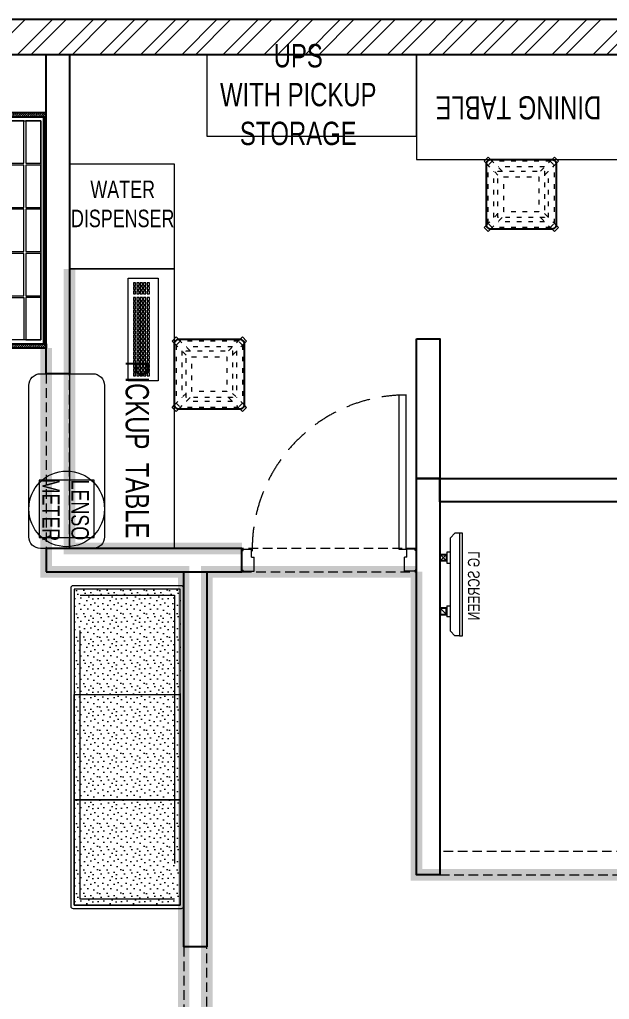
# Model space of a CAD drawing. Header units: feet. Extents: x 9573997 to 9587343, y -6771889 to -6765509.
# Drawn here: x 9582989 to 9585522, y -6769714 to -6765509 of the extents above; entities that cross this region are included whole.
import ezdxf

# ---------------------------------------------------------------- set-up
doc = ezdxf.new("R2010")
doc.units = ezdxf.units.FT
doc.header["$LTSCALE"] = 33
doc.header["$MEASUREMENT"] = 0
for name, pattern in [('a_p6_plan_L18$0$HIDDEN', [0.375, 0.25, -0.125]), ('ACAD_ISO03W100', [30, 12, -18]), ('HIDDEN2', [4.7625, 3.175, -1.5875])]:
    doc.linetypes.add(name, pattern=pattern)
doc.layers.add('A-WALL', color=1, linetype='Continuous')
doc.layers.add('LAMINATE FINISH', color=80, linetype='Continuous')
for name, color, linetype, lineweight in [('A-WALL HATCH', 251, 'Continuous', 5), ('Door', 2, 'Continuous', 13), ('Floor-Unit', 1, 'Continuous', 13), ('LENS-CURTAIN', 5, 'a_p6_plan_L18$0$HIDDEN', 9), ('LENS-DOOR', 34, 'Continuous', 20), ('LENS-HATCH', 251, 'Continuous', 5), ('LENS-PARTITION', 21, 'Continuous', 25), ('LENS-TEXT', 31, 'Continuous', 5), ('LENS_DIMENSION', 193, 'Continuous', 0), ('LK-EQPMT', 3, 'Continuous', 18), ('LK-FF&E FLOOR', 1, 'Continuous', 9), ('LK-FF&E WALL', 1, 'Continuous', 9), ('LK-FLUTTED FINISH', 20, 'Continuous', 30), ('LK-IT', 3, 'Continuous', 18), ('LK-TILES FINISH', 251, 'Continuous', 5), ('LN-ELEVATION-1', 81, 'Continuous', 25), ('LN-ELEVATION-2', 103, 'Continuous', 20), ('LN-ELEVATION-3', 125, 'Continuous', 18), ('LN-ELEVATION-5', 167, 'Continuous', 5), ('LN-HATCH', 251, 'Continuous', 0), ('TV', 92, 'Continuous', 18)]:
    doc.layers.add(name, color=color, linetype=linetype, lineweight=lineweight)
doc.styles.add('LK TXT', font='GILC____.TTF', dxfattribs={"height": 100})
doc.styles.get("Standard").update_dxf_attribs({"font": 'GILC____.TTF'})
pattern_1 = [(45, (7858558.917, 3503823.203), (-4.4901280605, 4.4901280605), [])]

# ---------------------------------------------------------------- blocks, each defined once
blk = doc.blocks.new('A$Cc8652d2b')
at = {"layer": 'A-WALL HATCH'}
h = blk.add_hatch(dxfattribs=at)
h.set_pattern_fill('ANSI32', color=256, scale=333)
h.set_pattern_definition([(45, (-4178442.68, 5460832.99), (-88.2999593, 88.2999593), []), (45, (-4178383.82, 5460832.99), (-88.2999593, 88.2999593), [])])
h.paths.add_polyline_path([(-12070, 150), (-6630, 150), (-6630, 0), (-12070, 0)])
h.paths.add_polyline_path([(-5980, 150), (-520, 150), (-520, 0), (-5980, 0)])
h.paths.add_polyline_path([(-150, 290), (0, 290), (0, 5960), (-150, 5960)])
h.paths.add_polyline_path([(-530, 6380), (-5990, 6380), (-5990, 6230), (-530, 6230)])
h.paths.add_polyline_path([(-6630, 6230), (-12090, 6230), (-12090, 6380), (-6630, 6380)])
at = {"layer": 'A-WALL'}
blk.add_lwpolyline([(-530, 6380), (-5990, 6380), (-5990, 6230), (-530, 6230)], close=True, dxfattribs=at)
blk = doc.blocks.new('VC HD 1010')
at = {"layer": 'LN-HATCH', "ltscale": 0.5}
h = blk.add_hatch(dxfattribs=at)
h.set_pattern_fill('ANSI31', color=256, scale=2)
h.set_pattern_definition([(45, (3761554.586, 1795022.936), (-4.490128061, 4.490128061), [])])
h.paths.add_polyline_path([(-505.2, 24), (-505.2, -166), (-499.2, -166), (-499.2, -176), (-505.2, -176), (-505.2, -220), (-487.2, -220), (-487.2, 24)])
h = blk.add_hatch(dxfattribs=at)
h.set_pattern_fill('ANSI31', color=256, scale=2)
h.set_pattern_definition(pattern_1)
h.paths.add_polyline_path([(504.8, 24), (504.8, -166), (498.8, -166), (498.8, -176), (504.8, -176), (504.8, -220), (486.8, -220), (486.8, 24)])
h = blk.add_hatch(dxfattribs=at)
h.set_pattern_fill('ANSI31', color=256, scale=2)
h.set_pattern_definition([(45, (7858741.917, 3503823.203), (-4.4901280605, 4.4901280605), [])])
h.paths.add_polyline_path([(-470.2, -220), (-470.2, -226), (-505.2, -226), (-505.2, -220)])
h = blk.add_hatch(dxfattribs=at)
h.set_pattern_fill('ANSI31', color=256, scale=2)
h.set_pattern_definition(pattern_1)
h.paths.add_polyline_path([(476.8, -220), (476.8, -226), (511.8, -226), (511.8, -220)])
at = {"layer": 'LN-ELEVATION-1', "ltscale": 0.5}
for points in [[(-505.2, 24), (-505.2, -166), (-499.2, -166), (-499.2, -176), (-505.2, -176), (-505.2, -220), (-487.2, -220), (-487.2, 24)], [(486.8, 12), (-487.2, 12), (-487.2, 18), (486.8, 18)], [(504.8, 24), (504.8, -166), (498.8, -166), (498.8, -176), (504.8, -176), (504.8, -220), (486.8, -220), (486.8, 24)], [(-470.2, -220), (-470.2, -226), (-505.2, -226), (-505.2, -220)], [(469.8, -220), (469.8, -226), (504.8, -226), (504.8, -220)]]:
    blk.add_lwpolyline(points, close=True, dxfattribs=at)
at = {"layer": 'LN-ELEVATION-2', "ltscale": 0.5}
blk.add_lwpolyline([(470.2, 0), (-470.2, 0), (-470.2, -208), (470.2, -208)], close=True, dxfattribs=at)
at = {"layer": 'LN-ELEVATION-3', "ltscale": 0.5}
for p, q in [((-487.2, 24), (486.8, 24)), ((-470.2, -220), (469.8, -220)), ((469.8, -226), (-470.2, -226))]:
    blk.add_line(p, q, dxfattribs=at)
for points in [[(-470.2, 0), (-288.5, 0), (-288.5, -64), (-470.2, -64)], [(-280.5, 0), (-98.8, 0), (-98.8, -64), (-280.5, -64)], [(-90.8, 0), (90.8, 0), (90.8, -64), (-90.8, -64)], [(98.8, 0), (280.5, 0), (280.5, -64), (98.8, -64)], [(288.5, 0), (470.2, 0), (470.2, -64), (288.5, -64)], [(-470.2, -136), (-288.5, -136), (-288.5, -72), (-470.2, -72)], [(-280.5, -72), (-98.8, -72), (-98.8, -136), (-280.5, -136)], [(-90.8, -72), (90.8, -72), (90.8, -136), (-90.8, -136)], [(98.8, -72), (280.5, -72), (280.5, -136), (98.8, -136)], [(288.5, -72), (470.2, -72), (470.2, -136), (288.5, -136)], [(-470.2, -144), (-288.5, -144), (-288.5, -208), (-470.2, -208)], [(-280.5, -144), (-98.8, -144), (-98.8, -208), (-280.5, -208)], [(-90.8, -144), (90.8, -144), (90.8, -208), (-90.8, -208)], [(98.8, -144), (280.5, -144), (280.5, -208), (98.8, -208)], [(288.5, -144), (470.2, -144), (470.2, -208), (288.5, -208)]]:
    blk.add_lwpolyline(points, close=True, dxfattribs=at)
blk = doc.blocks.new('CLENS 600 TYPE 6')
at = {"layer": 'LN-ELEVATION-1', "ltscale": 0.5}
blk.add_lwpolyline([(130, -225), (-130, -225, -0.414214), (-150, -205), (-150, 55, -0.414214), (-130, 75), (130, 75, -0.414214), (150, 55), (150, -205, -0.414214)], format="xyb", close=True, dxfattribs=at)
at = {"layer": 'LN-ELEVATION-3', "linetype": 'ACAD_ISO03W100', "ltscale": 0.05}
for p, q in [((-100, 7.3), (-142.4, 49.7)), ((-142.4, -199.7), (-142.4, 49.7)), ((-82.3, 25), (-124.7, 67.4)), ((124.7, 67.4), (-124.7, 67.4)), ((99.7, 42.4), (-99.7, 42.4)), ((82.3, 25), (124.7, 67.4)), ((100, 7.3), (142.4, 49.7)), ((142.4, -199.7), (142.4, 49.7)), ((-117.4, -174.7), (-117.4, 24.7)), ((117.4, -174.7), (117.4, 24.7)), ((-100, -157.3), (-142.4, -199.7)), ((100, -157.3), (142.4, -199.7)), ((-82.3, -175), (-124.7, -217.4)), ((99.7, -192.4), (-99.7, -192.4)), ((82.3, -175), (124.7, -217.4)), ((124.7, -217.4), (-124.7, -217.4))]:
    blk.add_line(p, q, dxfattribs=at)
for points in [[(-132.2, 74.9), (-124.7, 67.4), (-142.4, 49.7), (-149.9, 57.2)], [(132.2, 74.9), (124.7, 67.4), (142.4, 49.7), (149.9, 57.2)], [(-132.2, -224.9), (-124.7, -217.4), (-142.4, -199.7), (-149.9, -207.2)], [(132.2, -224.9), (124.7, -217.4), (142.4, -199.7), (149.9, -207.2)]]:
    blk.add_lwpolyline(points, dxfattribs=at)
for points in [[(100, -175), (-100, -175), (-100, 25), (100, 25)], [(75, -150), (-75, -150), (-75, 0), (75, 0)]]:
    blk.add_lwpolyline(points, close=True, dxfattribs=at)
at = {"layer": 'LN-ELEVATION-5', "ltscale": 0.5}
for points in [[(-149.9, 57.2), (-160.1, 67.4), (-142.4, 85.1), (-132.2, 74.9)], [(149.9, 57.2), (160.1, 67.4), (142.4, 85.1), (132.2, 74.9)], [(-149.9, -207.2), (-160.1, -217.4), (-142.4, -235.1), (-132.2, -224.9)], [(149.9, -207.2), (160.1, -217.4), (142.4, -235.1), (132.2, -224.9)]]:
    blk.add_lwpolyline(points, dxfattribs=at)
blk = doc.blocks.new('*U25')
at = {"layer": 'LK-EQPMT', "ltscale": 12}
blk.add_lwpolyline([(6, 4.9), (-6, 4.9), (-6, -4.9), (6, -4.9)], close=True, dxfattribs=at)
blk = doc.blocks.new('*U26')
at = {"color": 0, "linetype": 'ByBlock', "lineweight": -2}
for p in [(0, 0), (18, 0), (35.9, 0), (53.9, 0), (71.8, 0), (89.8, 0), (107.8, 0), (125.7, 0), (143.7, 0), (161.6, 0), (179.6, 0), (197.6, 0), (215.5, 0), (233.5, 0), (251.4, 0), (269.4, 0), (287.4, 0), (305.3, 0), (323.3, 0), (0, -14.7), (0, -29.5), (0, -44.2), (18, -14.7), (18, -29.5), (18, -44.2), (35.9, -14.7), (35.9, -29.5), (35.9, -44.2), (53.9, -14.7), (53.9, -29.5), (53.9, -44.2), (71.8, -14.7), (71.8, -29.5), (71.8, -44.2), (89.8, -14.7), (89.8, -29.5), (89.8, -44.2), (107.8, -14.7), (107.8, -29.5), (107.8, -44.2), (125.7, -14.7), (125.7, -29.5), (125.7, -44.2), (143.7, -14.7), (143.7, -29.5), (143.7, -44.2), (161.6, -14.7), (161.6, -29.5), (161.6, -44.2), (179.6, -14.7), (179.6, -29.5), (179.6, -44.2), (197.6, -14.7), (197.6, -29.5), (197.6, -44.2), (215.5, -14.7), (215.5, -29.5), (215.5, -44.2), (233.5, -14.7), (233.5, -29.5), (233.5, -44.2), (251.4, -14.7), (251.4, -29.5), (251.4, -44.2), (269.4, -14.7), (269.4, -29.5), (269.4, -44.2), (287.4, -14.7), (287.4, -29.5), (287.4, -44.2), (305.3, -14.7), (305.3, -29.5), (305.3, -44.2), (323.3, -14.7), (323.3, -29.5), (323.3, -44.2), (0, -59), (18, -59), (35.9, -59), (53.9, -59), (71.8, -59), (89.8, -59), (107.8, -59), (125.7, -59), (143.7, -59), (161.6, -59), (179.6, -59), (197.6, -59), (215.5, -59), (233.5, -59), (251.4, -59), (269.4, -59), (287.4, -59), (305.3, -59), (323.3, -59)]:
    blk.add_blockref('*U25', p, dxfattribs=at)
blk = doc.blocks.new('*U23')
at = {"layer": 'LK-EQPMT', "ltscale": 12}
blk.add_lwpolyline([(6, 4.9), (-6, 4.9), (-6, -4.9), (6, -4.9)], close=True, dxfattribs=at)
blk = doc.blocks.new('*U24')
at = {"color": 0, "linetype": 'ByBlock', "lineweight": -2}
for p in [(0, 0), (18, 0), (35.9, 0), (0, -14.7), (0, -29.5), (0, -44.2), (18, -14.7), (18, -29.5), (18, -44.2), (35.9, -14.7), (35.9, -29.5), (35.9, -44.2), (0, -59), (18, -59), (35.9, -59)]:
    blk.add_blockref('*U23', p, dxfattribs=at)
blk = doc.blocks.new('*U18')
at = {"ltscale": 12}
blk.add_lwpolyline([(8, 0), (8, 129.1), (448, 129.1), (448, 0)], close=True, dxfattribs=at)
for name, p in [('*U26', (35.2, 101.6)), ('*U24', (386.6, 101.6))]:
    blk.add_blockref(name, p)
blk = doc.blocks.new('Stool')
at = {"layer": 'LN-ELEVATION-1', "ltscale": 0.5}
blk.add_lwpolyline([(-130, 300), (130, 300, -0.414214), (150, 280), (150, 20, -0.414214), (130, 0), (-130, 0, -0.414214), (-150, 20), (-150, 280, -0.414214)], format="xyb", close=True, dxfattribs=at)
at = {"layer": 'LN-ELEVATION-3', "linetype": 'ACAD_ISO03W100', "ltscale": 0.05}
for p, q in [((-100, 232.3), (-142.4, 274.7)), ((-142.4, 274.7), (-142.4, 25.3)), ((-82.3, 250), (-124.7, 292.4)), ((-124.7, 292.4), (124.7, 292.4)), ((-99.7, 267.4), (99.7, 267.4)), ((82.3, 250), (124.7, 292.4)), ((100, 232.3), (142.4, 274.7)), ((142.4, 274.7), (142.4, 25.3)), ((-117.4, 249.7), (-117.4, 50.3)), ((117.4, 249.7), (117.4, 50.3)), ((-100, 67.7), (-142.4, 25.3)), ((-82.3, 50), (-124.7, 7.6)), ((82.3, 50), (124.7, 7.6)), ((100, 67.7), (142.4, 25.3)), ((-124.7, 7.6), (124.7, 7.6)), ((-99.7, 32.6), (99.7, 32.6))]:
    blk.add_line(p, q, dxfattribs=at)
for points in [[(-132.2, 299.9), (-124.7, 292.4), (-142.4, 274.7), (-149.9, 282.2)], [(132.2, 299.9), (124.7, 292.4), (142.4, 274.7), (149.9, 282.2)], [(-132.2, 0.1), (-124.7, 7.6), (-142.4, 25.3), (-149.9, 17.8)], [(132.2, 0.1), (124.7, 7.6), (142.4, 25.3), (149.9, 17.8)]]:
    blk.add_lwpolyline(points, dxfattribs=at)
for points in [[(-100, 250), (100, 250), (100, 50), (-100, 50)], [(-75, 225), (75, 225), (75, 75), (-75, 75)]]:
    blk.add_lwpolyline(points, close=True, dxfattribs=at)
at = {"layer": 'LN-ELEVATION-5', "ltscale": 0.5}
for points in [[(-149.9, 282.2), (-160.1, 292.4), (-142.4, 310.1), (-132.2, 299.9)], [(149.9, 282.2), (160.1, 292.4), (142.4, 310.1), (132.2, 299.9)], [(-149.9, 17.8), (-160.1, 7.6), (-142.4, -10.1), (-132.2, 0.1)], [(149.9, 17.8), (160.1, 7.6), (142.4, -10.1), (132.2, 0.1)]]:
    blk.add_lwpolyline(points, dxfattribs=at)
blk = doc.blocks.new('CLINIC SCREEN')
at = {"layer": 'TV'}
for p, q in [((-103.1, 42.9), (-127.4, 18.6)), ((-127.4, 42.9), (-103.1, 18.6)), ((102.7, 42.9), (127, 18.6))]:
    blk.add_line(p, q, dxfattribs=at)
at = {"layer": 'TV', "ltscale": 12}
for p, q in [((-220, -19.4), (-200.6, 0)), ((200.6, 0), (-200.6, 0)), ((-138.5, 0), (-138.5, 15.5)), ((-138.5, 15.5), (-92, 15.5)), ((-92, 15.5), (-92, 0)), ((92, 15.5), (92, 0)), ((92, 15.5), (138.5, 15.5)), ((138.5, 0), (138.5, 15.5)), ((220, -19.4), (200.6, 0)), ((-220, -38.8), (-220, -19.4)), ((220, -38.8), (220, -19.4))]:
    blk.add_line(p, q, dxfattribs=at)
at = {"layer": 'TV'}
for points in [[(-130.4, 15.5), (-100.1, 15.5), (-100.1, 45.9), (-130.4, 45.9)], [(-127.4, 18.6), (-103.1, 18.6), (-103.1, 42.9), (-127.4, 42.9)], [(130, 15.5), (99.7, 15.5), (99.7, 45.9), (130, 45.9)], [(127, 18.6), (102.7, 18.6), (102.7, 42.9), (127, 42.9)]]:
    blk.add_lwpolyline(points, close=True, dxfattribs=at)
at = {"layer": 'TV', "ltscale": 12}
blk.add_lwpolyline([(-220, -51.7), (-220, -38.8), (220, -38.8), (220, -51.7)], close=True, dxfattribs=at)
at = {"layer": 'Floor-Unit', "color": 0, "ltscale": 2, "insert": (5.2, -100.4), "char_height": 50, "attachment_point": 5}
blk.add_mtext_dynamic_manual_height_columns('LG SCREEN', width=466.48, gutter_width=12.5, heights=[0], dxfattribs=at)
blk = doc.blocks.new('3 seater Bench 1385')
at = {"layer": 'LENS-HATCH', "lineweight": 0}
h = blk.add_hatch(dxfattribs=at)
h.set_pattern_fill('STIP1', color=177, scale=100, angle=270, pattern_type=2)
h.set_pattern_definition([(270, (6617025.25, -170439.11), (100, -2e-13), [0, -100]), (270, (6617009.25, -170451.11), (100, -2e-13), [0, -100]), (270, (6616985.25, -170446.11), (100, -2e-13), [0, -100]), (270, (6616962.25, -170481.11), (100, -2e-13), [0, -100]), (270, (6616998.25, -170478.11), (100, -2e-13), [0, -100]), (270, (6617022.25, -170505.11), (100, -2e-13), [0, -100]), (270, (6617029.25, -170470.11), (100, -2e-13), [0, -100]), (270, (6616988.25, -170512.11), (100, -2e-13), [0, -100]), (270, (6616956.25, -170507.11), (100, -2e-13), [0, -100]), (270, (6616941.25, -170433.11), (100, -2e-13), [0, -100]), (270, (6616961.25, -170451.11), (100, -2e-13), [0, -100]), (270, (6616942.25, -170465.11), (100, -2e-13), [0, -100]), (270, (6617006.25, -170526.11), (100, -2e-13), [0, -100]), (270, (6616981.25, -170494.11), (100, -2e-13), [0, -100]), (270, (6617014.25, -170486.11), (100, -2e-13), [0, -100]), (270, (6617005.25, -170503.11), (100, -2e-13), [0, -100]), (270, (6616978.25, -170467.11), (100, -2e-13), [0, -100]), (270, (6617032.25, -170495.11), (100, -2e-13), [0, -100]), (270, (6616973.25, -170526.11), (100, -2e-13), [0, -100]), (270, (6616943.25, -170523.11), (100, -2e-13), [0, -100])])
h.paths.add_polyline_path([(677.5, 227.5), (225.8, 227.5), (225.8, -227.5), (677.5, -227.5)])
h.paths.add_polyline_path([(-225.8, 227.5), (225.8, 227.5), (225.8, -227.5), (-225.8, -227.5)])
h.paths.add_polyline_path([(-677.5, 227.5), (-225.8, 227.5), (-225.8, -227.5), (-677.5, -227.5)])
at = {"layer": 'LN-ELEVATION-2', "ltscale": 0.5}
for points in [[(-677.5, 227.5), (-225.8, 227.5), (-225.8, -227.5), (-677.5, -227.5)], [(-225.8, 227.5), (225.8, 227.5), (225.8, -227.5), (-225.8, -227.5)], [(677.5, 227.5), (225.8, 227.5), (225.8, -227.5), (677.5, -227.5)]]:
    blk.add_lwpolyline(points, close=True, dxfattribs=at)
at = {"layer": 'LN-ELEVATION-5', "ltscale": 0.5}
blk.add_lwpolyline([(682.5, 242.5), (-682.5, 242.5, 0.414214), (-692.5, 232.5), (-692.5, -232.5, 0.414214), (-682.5, -242.5), (682.5, -242.5, 0.414214), (692.5, -232.5), (692.5, 232.5, 0.414214)], format="xyb", close=True, dxfattribs=at)
blk.add_lwpolyline([(677.5, 227.5), (-677.5, 227.5), (-677.5, -227.5), (677.5, -227.5)], close=True, dxfattribs=at)
at = {"layer": 'LN-ELEVATION-5', "linetype": 'HIDDEN2', "ltscale": 11}
blk.add_lwpolyline([(-652.5, 202.5), (652.5, 202.5), (652.5, -202.5), (-652.5, -202.5)], close=True, dxfattribs=at)
blk = doc.blocks.new('*U44')
at = {"layer": 'LENS-DOOR'}
for p, q in [((548121.7, 1779235.3), (548121.7, 1778573.8)), ((548121.7, 1779235.3), (548153, 1779235.3)), ((548153, 1778573.8), (548153, 1779235.3)), ((547447.3, 1778568.6), (547452.5, 1778568.6)), ((547447.3, 1778484.1), (547447.3, 1778568.6)), ((547452.5, 1778573.8), (547488.9, 1778573.8)), ((547452.5, 1778568.6), (547452.5, 1778573.8)), ((547488.9, 1778539.9), (547488.9, 1778573.8)), ((548121.7, 1778573.8), (548153, 1778573.8)), ((548192.1, 1778573.8), (548155.6, 1778573.8)), ((548155.6, 1778539.9), (548155.6, 1778573.8)), ((548192.1, 1778568.6), (548192.1, 1778573.8)), ((548197.3, 1778568.6), (548192.1, 1778568.6)), ((548197.3, 1778484.1), (548197.3, 1778568.6)), ((547488.9, 1778539.9), (547499.3, 1778539.9)), ((547499.3, 1778478.9), (547499.3, 1778539.9)), ((548145.2, 1778478.9), (548145.2, 1778539.9)), ((548155.6, 1778539.9), (548145.2, 1778539.9)), ((547447.3, 1778484.1), (547452.5, 1778484.1)), ((547452.5, 1778478.9), (547452.5, 1778484.1)), ((547452.5, 1778478.9), (547499.3, 1778478.9)), ((548192.1, 1778478.9), (548145.2, 1778478.9)), ((548192.1, 1778478.9), (548192.1, 1778484.1)), ((548197.3, 1778484.1), (548192.1, 1778484.1))]:
    blk.add_line(p, q, dxfattribs=at)
at = {"layer": 'LENS-DOOR', "color": 7, "linetype": 'HIDDEN2'}
blk.add_ellipse((548153, 1778573.8), major_axis=(-661.5, 0), ratio=1, start_param=-1.570791, end_param=0.051209, dxfattribs=at)

msp = doc.modelspace()

# ---------------------------------------------------------------- linework, layer by layer
at = {"layer": 'LAMINATE FINISH', "color": 85, "linetype": 'ACAD_ISO03W100', "ltscale": 0.05, "const_width": 50}
msp.add_lwpolyline([(9583943.4, -6767878.7), (9584693.4, -6767878.7)], dxfattribs=at)
at = {"layer": 'LENS-CURTAIN', "ltscale": 5}
for points in [[(9583203.4, -6767028.7), (9583103.4, -6767028.7), (9583103.4, -6767778.7), (9583203.4, -6767778.7)], [(9583943.4, -6767878.7), (9584693.4, -6767878.7), (9584693.4, -6767778.7), (9583943.4, -6767778.7)], [(9584793.4, -6769178.7), (9585593.4, -6769178.7), (9585593.4, -6769078.7), (9584793.4, -6769078.7)], [(9583793.4, -6769488.7), (9583693.4, -6769488.7), (9583693.4, -6770238.7), (9583793.4, -6770238.7)]]:
    msp.add_lwpolyline(points, close=True, dxfattribs=at)
at = {"layer": 'LENS-PARTITION'}
for points in [[(9583203.4, -6767028.7), (9583103.4, -6767028.7), (9583103.4, -6765658.7), (9583203.4, -6765658.7)], [(9584693.4, -6766878.7), (9584793.4, -6766878.7), (9584793.4, -6767478.7), (9584693.4, -6767478.7)], [(9584693.4, -6767478.7), (9584793.4, -6767478.7), (9584793.4, -6769178.7), (9584693.4, -6769178.7)], [(9584793.4, -6767478.7), (9585593.4, -6767478.7), (9585593.4, -6767578.7), (9584793.4, -6767578.7)], [(9583103.4, -6767878.7), (9583943.4, -6767878.7), (9583943.4, -6767778.7), (9583103.4, -6767778.7)], [(9583793.4, -6769488.7), (9583693.4, -6769488.7), (9583693.4, -6767878.7), (9583793.4, -6767878.7)]]:
    msp.add_lwpolyline(points, close=True, dxfattribs=at)
at = {"layer": 'LK-EQPMT'}
msp.add_lwpolyline([(9583073.4, -6767731.6), (9583308.4, -6767731.6), (9583308.4, -6767485.6), (9583073.4, -6767485.6)], close=True, dxfattribs=at)
at = {"layer": 'LK-FF&E WALL'}
for points in [[(9584693.4, -6766008.7), (9584693.4, -6765658.7), (9583793.4, -6765658.7), (9583793.4, -6766008.7)], [(9585593.4, -6765658.7), (9584693.4, -6765658.7), (9584693.4, -6766108.7), (9585593.4, -6766108.7)], [(9583203.4, -6766578.7), (9583653.4, -6766578.7), (9583653.4, -6766128.7), (9583203.4, -6766128.7)], [(9583203.4, -6766578.7), (9583203.4, -6767778.7), (9583653.4, -6767778.7), (9583653.4, -6766578.7)]]:
    msp.add_lwpolyline(points, close=True, dxfattribs=at)
msp.add_lwpolyline([(9583078.4, -6767028.7), (9583303.4, -6767028.7, -0.414214), (9583353.4, -6767078.7), (9583353.4, -6767728.7, -0.414214), (9583303.4, -6767778.7), (9583078.4, -6767778.7, -0.414214), (9583028.4, -6767728.7), (9583028.4, -6767078.7, -0.414214)], format="xyb", close=True, dxfattribs=at)
msp.add_circle((9583190.9, -6767608.6), 162.5, dxfattribs=at)
at = {"layer": 'LK-FLUTTED FINISH', "linetype": 'ACAD_ISO03W100', "ltscale": 0.05, "const_width": 50}
msp.add_lwpolyline([(9583103.4, -6766918.7), (9583103.4, -6767878.7), (9583693.4, -6767878.7), (9583693.4, -6770238.7)], dxfattribs=at)
at = {"layer": 'LK-TILES FINISH', "color": 212, "linetype": 'ACAD_ISO03W100', "ltscale": 0.05, "const_width": 50}
for points in [[(9583943.4, -6767778.7), (9583203.4, -6767778.7), (9583203.4, -6766578.7)], [(9584693.4, -6767878.7), (9584693.4, -6769178.7), (9585593.4, -6769178.7), (9585593.4, -6770238.7), (9583793.4, -6770238.7), (9583793.4, -6767878.7), (9583943.4, -6767878.7)]]:
    msp.add_lwpolyline(points, dxfattribs=at)

# ---------------------------------------------------------------- block references
at = {"layer": 'Door'}
msp.add_blockref('*U44', (9036496.2, -8546355.1), dxfattribs=at)
at = {"layer": 'LENS_DIMENSION'}
msp.add_blockref('A$Cc8652d2b', (9587343.4, -6771888.7), dxfattribs=at)
at = {"layer": 'LK-FF&E FLOOR', "rotation": 90}
msp.add_blockref('3 seater Bench 1385', (9583450.9, -6768631.1), dxfattribs=at)
at = {"layer": 'LK-FF&E WALL', "xscale": -1, "rotation": 270}
msp.add_blockref('VC HD 1010', (9583079.4, -6766413.5), dxfattribs=at)
at = {"layer": 'LK-FF&E WALL'}
for name, p, rotation in [('Stool', (9585143.4, -6766108.7), 180), ('CLENS 600 TYPE 6', (9583728.4, -6767030.5), 89.99999999999991)]:
    msp.add_blockref(name, p, dxfattribs=dict(at, rotation=rotation))
at = {"layer": 'LK-IT', "ltscale": 0.5, "rotation": 89.99999999999996}
msp.add_blockref('*U18', (9583583.8, -6767066.3), dxfattribs=at)
at = {"layer": 'LK-IT', "xscale": -1, "rotation": 90}
msp.add_blockref('CLINIC SCREEN', (9584839.3, -6767933.3), dxfattribs=at)

# ---------------------------------------------------------------- texts
at = {"layer": 'LENS-TEXT', "color": 0, "linetype": 'Continuous', "ltscale": 3, "attachment_point": 5, "style": 'LK TXT'}
for s, width, gutter_width, insert, char_height in [('UPS \\PWITH PICKUP STORAGE  ', 1099.487, 1, (9584185.5, -6765831.1), 100), ('WATER \\PDISPENSER', 264.162, 0.75, (9583431.4, -6766300.1), 75)]:
    msp.add_mtext_dynamic_manual_height_columns(s, width=width, gutter_width=gutter_width, heights=[0], dxfattribs=dict(at, insert=insert, char_height=char_height))
for s, width, gutter_width, insert, char_height, rotation in [('DINING TABLE', 783.964, 1, (9585130.9, -6765886.7), 100, 180), ('PICKUP  TABLE  ', 783.964, 1, (9583493.3, -6767353.6), 100, 270), ('LENSO\\PMETER', 353.056, 0.5, (9583186.1, -6767612.9), 75, 270)]:
    msp.add_mtext_dynamic_manual_height_columns(s, width=width, gutter_width=gutter_width, heights=[0], dxfattribs=dict(at, insert=insert, char_height=char_height, rotation=rotation))

doc.saveas('drawing.dxf')
